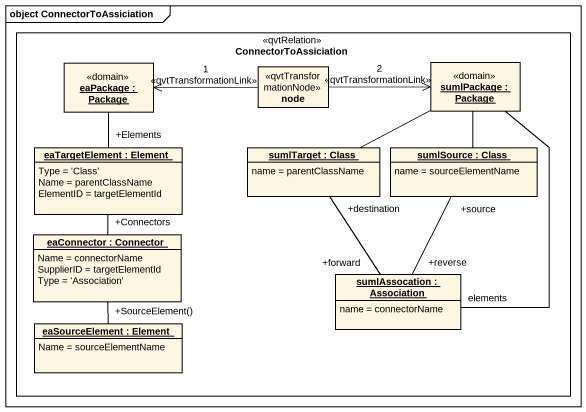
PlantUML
@startuml
mainframe object ConnectorToAssiciation
hide circle
hide empty members
rectangle ConnectorToAssiciation <<qvtRelation>> {
  object "eaPackage : Package" as eaPackage <<domain>>
  object "sumlPackage : Package" as sumlPackage <<domain>>
  class "node" as node_ <<qvtTransformationNode>>
  object "eaTargetElement : Element" as eaTargetElement {
    Type = 'Class'
    Name = parentClassName
    ElementID = targetElementId
  }
  object "sumlTarget : Class" as sumlTarget {
    name = parentClassName
  }
  object "sumlSource : Class" as sumlSource {
    name = sourceElementName
  }
  object "eaConnector : Connector" as eaConnector {
    Name = connectorName
    SupplierID = targetElementId
    Type = 'Association'
  }
  object "sumlAssocation : Association" as sumlAssocation {
    name = connectorName
  }
  object "eaSourceElement : Element" as eaSourceElement {
    Name = sourceElementName
  }
}
eaPackage -- "+Elements" eaTargetElement
sumlPackage -left- sumlTarget
sumlPackage -- sumlSource
sumlPackage -- "elements" sumlAssocation
node_ -left-> eaPackage : 1\n<<qvtTransformationLink>>
node_ -right-> sumlPackage : 2\n<<qvtTransformationLink>>
eaTargetElement -- "+Connectors" eaConnector
sumlTarget "+destination" -- "+forward" sumlAssocation
sumlSource "+source" -- "+reverse" sumlAssocation
eaConnector -- "+SourceElement()" eaSourceElement
@enduml
